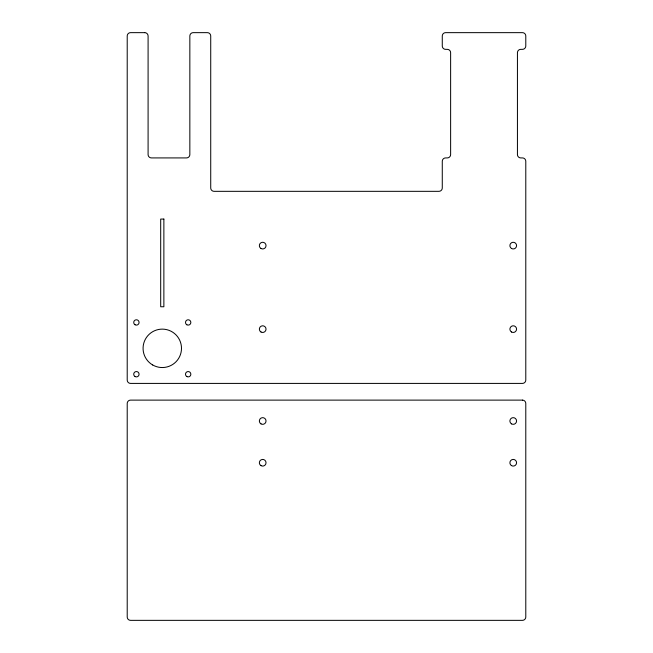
<?xml version="1.0" encoding="UTF-8"?>
<svg xmlns="http://www.w3.org/2000/svg" width="653" height="653" viewBox="0 0 653 653"><rect width="100%" height="100%" fill="white"/><g stroke="black" fill="none" stroke-linecap="round" stroke-linejoin="round"><path stroke-width="0.98" d="M144.746 32.65L130.551 32.65A3.338 3.338 0 0 0 127.213 35.988L127.213 380.07A3.338 3.338 0 0 0 130.551 383.409L522.449 383.409A3.338 3.338 0 0 0 525.787 380.07L525.787 161.267A3.338 3.338 0 0 0 522.449 157.92L520.776 157.92A3.338 3.338 0 0 1 517.437 154.581L517.437 52.697A3.338 3.338 0 0 1 520.776 49.35L522.449 49.35A3.338 3.338 0 0 0 525.787 46.012L525.787 35.988A3.338 3.338 0 0 0 522.449 32.65L445.615 32.65A3.338 3.338 0 0 0 442.277 35.988L442.277 46.012A3.338 3.338 0 0 0 445.615 49.35L447.289 49.35A3.338 3.338 0 0 1 450.627 52.697L450.627 154.581A3.338 3.338 0 0 1 447.289 157.92L445.615 157.92A3.338 3.338 0 0 0 442.277 161.267L442.277 187.991A3.338 3.338 0 0 1 438.938 191.329L214.062 191.329A3.338 3.338 0 0 1 210.723 187.991L210.723 35.988A3.338 3.338 0 0 0 207.385 32.65L193.19 32.65A3.338 3.338 0 0 0 189.843 35.988L189.843 154.581A3.338 3.338 0 0 1 186.505 157.92L151.431 157.92A3.338 3.338 0 0 1 148.092 154.581L148.092 35.988A3.338 3.338 0 0 0 144.746 32.65M163.87 219.065L160.695 219.065L160.695 306.755L163.87 306.755L163.87 219.065M522.449 400.118L130.551 400.118A3.338 3.338 0 0 0 127.213 403.456L127.213 617.012A3.338 3.338 0 0 0 130.551 620.35L522.449 620.35A3.338 3.338 0 0 0 525.787 617.012L525.787 403.456A3.338 3.338 0 0 0 522.449 400.118M135.057 324.761A2.669 2.669 0 0 0 139.073 322.443A2.669 2.669 0 0 0 135.057 320.133A2.669 2.669 0 0 0 135.057 324.761M186.84 324.761A2.669 2.669 0 0 0 190.847 322.443A2.669 2.669 0 0 0 186.84 320.133A2.669 2.669 0 0 0 186.84 324.761M135.057 376.544A2.669 2.669 0 0 0 139.073 374.226A2.669 2.669 0 0 0 135.057 371.908A2.669 2.669 0 0 0 135.057 376.544M186.84 376.544A2.669 2.669 0 0 0 190.847 374.226A2.669 2.669 0 0 0 186.84 371.908A2.669 2.669 0 0 0 186.84 376.544M152.68 364.97A19.206 19.206 0 0 0 181.493 348.335A19.206 19.206 0 0 0 152.68 331.7A19.206 19.206 0 0 0 152.68 364.97M261.02 332.018A3.338 3.338 0 0 0 266.032 329.128A3.338 3.338 0 0 0 261.02 326.239A3.338 3.338 0 0 0 261.02 332.018M511.56 332.018A3.338 3.338 0 0 0 516.572 329.128A3.338 3.338 0 0 0 511.56 326.239A3.338 3.338 0 0 0 511.56 332.018M511.56 248.507A3.338 3.338 0 0 0 516.572 245.61A3.338 3.338 0 0 0 511.56 242.72A3.338 3.338 0 0 0 511.56 248.507M261.02 248.507A3.338 3.338 0 0 0 266.032 245.61A3.338 3.338 0 0 0 261.02 242.72A3.338 3.338 0 0 0 261.02 248.507M261.02 423.887A3.338 3.338 0 0 0 266.032 420.997A3.338 3.338 0 0 0 261.02 418.1A3.338 3.338 0 0 0 261.02 423.887M511.56 423.887A3.338 3.338 0 0 0 516.572 420.997A3.338 3.338 0 0 0 511.56 418.1A3.338 3.338 0 0 0 511.56 423.887M511.356 465.516A3.338 3.338 0 0 0 516.564 462.993A3.338 3.338 0 0 0 511.772 459.745A3.338 3.338 0 0 0 511.356 465.516M261.02 465.646A3.338 3.338 0 0 0 266.032 462.748A3.338 3.338 0 0 0 261.02 459.859A3.338 3.338 0 0 0 261.02 465.646"/></g></svg>
